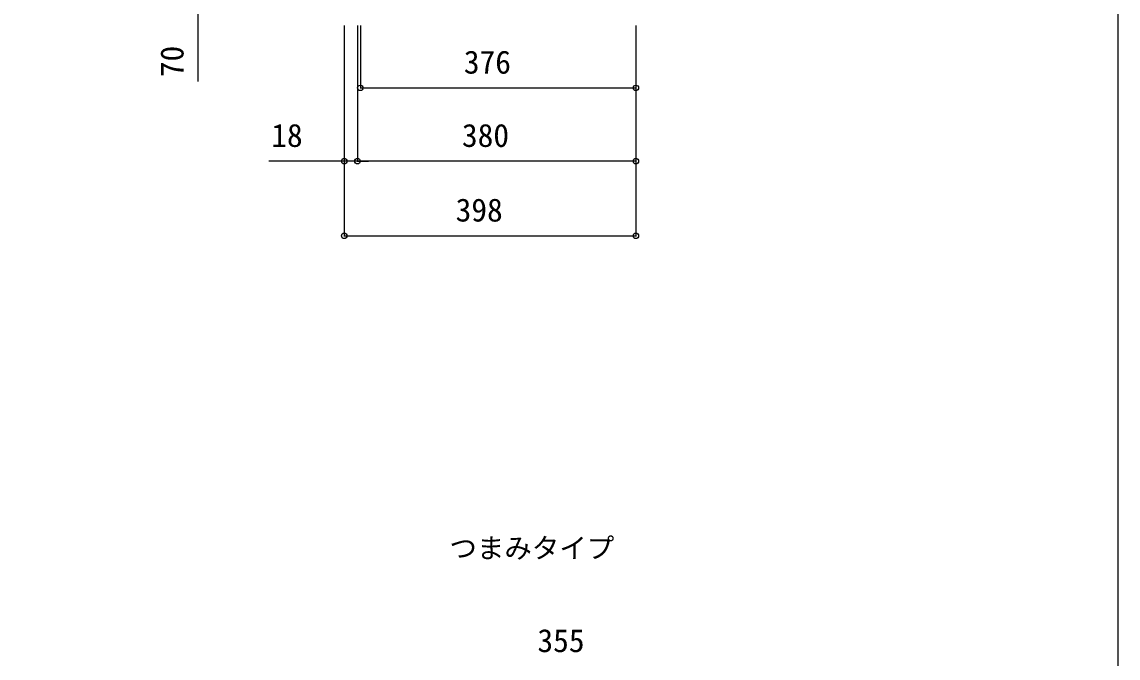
# Model space of a CAD drawing. Units: millimetres, scale not verified. Extents: x -2188 to 2188, y -3252 to 3239.
# Drawn here: x 692 to 2188, y -2 to 866 of the extents above; entities that cross this region are included whole.
import ezdxf
from ezdxf.enums import TextEntityAlignment as Align

# ---------------------------------------------------------------- set-up
doc = ezdxf.new("R2010")
doc.units = ezdxf.units.MM
doc.header["$LTSCALE"] = 16
for name, color, linetype in [('0-1_USER1', 3, 'Continuous'), ('0-5_YKK_D', 6, 'Continuous'), ('0-6_YKK_ZWAK', 7, 'Continuous')]:
    doc.layers.add(name, color=color, linetype=linetype)
doc.styles.add('ＭＳ ゴシック', font='')
doc.styles.get('ＭＳ ゴシック').set_extended_font_data('MS Gothic')

msp = doc.modelspace()

# ---------------------------------------------------------------- linework, layer by layer
at = {"layer": '0-5_YKK_D'}
for p, q in [((1131.5, 861.05), (1131.5, 675.02)), ((1131.5, 861.05), (1131.5, 573.2)), ((1149.5, 861.05), (1149.5, 675.02)), ((1149.5, 861.05), (1149.5, 675.02)), ((1153.5, 861.05), (1153.5, 775.02)), ((1529.5, 861.05), (1529.5, 775.02)), ((1529.5, 861.05), (1529.5, 675.02)), ((1529.5, 861.05), (1529.5, 573.2)), ((1153.5, 776.02), (1529.5, 776.02)), ((1131.5, 676.02), (1028.48, 676.02)), ((1149.5, 676.02), (1131.5, 676.02)), ((1529.5, 676.02), (1149.5, 676.02)), ((1149.5, 676.02), (1164.5, 676.02)), ((1131.5, 574.2), (1529.5, 574.2))]:
    msp.add_line(p, q, dxfattribs=at)
msp.add_lwpolyline([(931.62, 946.02), (931.62, 876.02), (931.62, 784.83)], dxfattribs=at)
for centre in [(1153.5, 776.02), (1529.5, 776.02), (1131.5, 676.02), (1149.5, 676.02), (1149.5, 676.02), (1529.5, 676.02), (1131.5, 574.2), (1529.5, 574.2)]:
    msp.add_circle(centre, 3.75, dxfattribs=at)
at = {"layer": '0-6_YKK_ZWAK'}
msp.add_lwpolyline([(-2187.5, -3252.4), (2187.5, -3252.4), (2187.5, 3122.6)], dxfattribs=at)

# ---------------------------------------------------------------- texts
at = {"layer": '0-1_USER1', "style": 'ＭＳ ゴシック'}
msp.add_text('つまみタイプ', height=27.49, dxfattribs=at).set_placement((1275.02, 126.15), align=Align.BOTTOM_LEFT)
at = {"layer": '0-5_YKK_D', "style": 'ＭＳ ゴシック'}
msp.add_text('70', height=31.52, rotation=90, dxfattribs=at).set_placement((921.62, 790.67), align=Align.BOTTOM_LEFT)
for s, p in [('376', (1294.71, 786.02)), ('18', (1031.89, 686.02)), ('380', (1292.1, 686.02)), ('398', (1283.47, 584.2)), ('355', (1395.09, -3.4))]:
    msp.add_text(s, height=31.52, dxfattribs=at).set_placement(p, align=Align.BOTTOM_LEFT)

doc.saveas('drawing.dxf')
